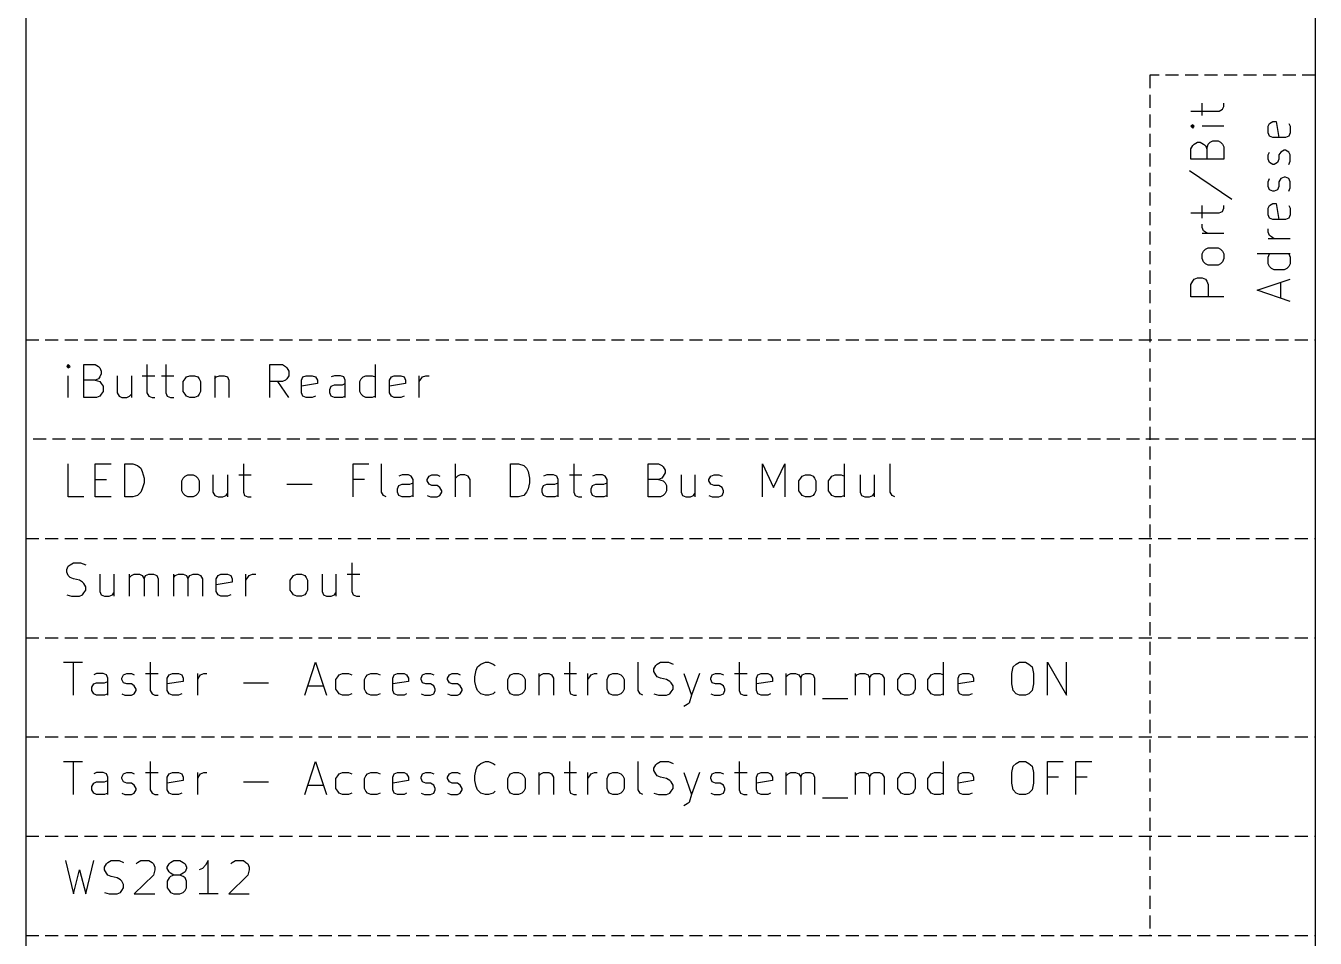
# Model space of a CAD drawing. Extents: x 10 to 287, y -200 to -10.
# Drawn here: x 127 to 176.53, y -129.65 to -94.62 of the extents above; entities that cross this region are included whole.
import ezdxf

# ---------------------------------------------------------------- set-up
doc = ezdxf.new("R2010")
doc.units = 0
doc.header["$MEASUREMENT"] = 0
doc.linetypes.add('DASHED', pattern=[0.75, 0.5, -0.25])
doc.layers.add('BLUE3', color=171, linetype='CONTINUOUS')

msp = doc.modelspace()

# ---------------------------------------------------------------- linework, layer by layer
at = {"layer": 'BLUE3', "linetype": 'CONTINUOUS'}
for p, q in [((127, -80.01), (127, -147.32)), ((176.53, -80.01), (176.53, -147.32)), ((171.755, -97.8916), (172.847, -97.8916)), ((172.187, -98.0694), (172.187, -97.5868)), ((172.847, -97.8916), (172.974, -97.8154)), ((172.974, -97.8154), (173.025, -97.7138)), ((173.025, -97.7138), (173.025, -97.5868)), ((171.831, -98.425), (171.755, -98.4758)), ((171.755, -98.4758), (171.831, -98.552)), ((171.755, -98.4758), (171.882, -98.4758)), ((171.882, -98.4758), (171.831, -98.425)), ((171.831, -98.552), (171.882, -98.4758)), ((173.025, -98.4758), (172.187, -98.4758)), ((174.727, -98.4758), (174.777, -98.3742)), ((174.727, -98.7298), (174.727, -98.4758)), ((174.777, -98.3742), (174.904, -98.298)), ((174.904, -98.298), (175.031, -98.298)), ((175.031, -98.298), (175.133, -98.9076)), ((175.514, -98.3742), (175.565, -98.4758)), ((175.565, -98.4758), (175.565, -98.7298)), ((172.491, -99.0854), (172.593, -99.0346)), ((172.593, -99.0346), (172.796, -99.0346)), ((172.796, -99.0346), (172.898, -99.0854)), ((174.777, -98.8568), (174.727, -98.7298)), ((174.904, -98.9076), (174.777, -98.8568)), ((175.387, -98.9076), (174.904, -98.9076)), ((175.514, -98.8568), (175.387, -98.9076)), ((175.565, -98.7298), (175.514, -98.8568)), ((171.755, -99.3394), (171.831, -99.2124)), ((171.755, -99.7458), (171.755, -99.3394)), ((171.831, -99.2124), (171.882, -99.1616)), ((171.882, -99.1616), (172.009, -99.0854)), ((172.009, -99.0854), (172.11, -99.0854)), ((172.11, -99.0854), (172.237, -99.1616)), ((172.237, -99.1616), (172.314, -99.2124)), ((172.314, -99.2124), (172.364, -99.3394)), ((172.364, -99.3394), (172.415, -99.1616)), ((172.364, -99.3394), (172.364, -99.7458)), ((172.415, -99.1616), (172.491, -99.0854)), ((172.898, -99.0854), (172.974, -99.1616)), ((172.974, -99.1616), (173.025, -99.2632)), ((173.025, -99.2632), (173.025, -99.7458)), ((174.727, -99.568), (174.777, -99.4664)), ((175.209, -99.4664), (175.133, -99.568)), ((175.336, -99.3902), (175.209, -99.4664)), ((175.387, -99.3902), (175.336, -99.3902)), ((175.514, -99.4664), (175.387, -99.3902)), ((175.565, -99.568), (175.514, -99.4664)), ((173.025, -99.7458), (171.755, -99.7458)), ((174.727, -99.7458), (174.727, -99.568)), ((174.777, -99.8728), (174.727, -99.7458)), ((174.904, -99.949), (174.777, -99.8728)), ((174.955, -99.949), (174.904, -99.949)), ((175.082, -99.8728), (174.955, -99.949)), ((175.133, -99.7458), (175.082, -99.8728)), ((175.133, -99.568), (175.133, -99.7458)), ((175.514, -99.949), (175.565, -99.822)), ((175.565, -99.822), (175.565, -99.568)), ((171.704, -100.178), (173.33, -101.27)), ((174.727, -100.609), (174.777, -100.482)), ((175.209, -100.482), (175.133, -100.609)), ((175.336, -100.432), (175.209, -100.482)), ((175.387, -100.432), (175.336, -100.432)), ((175.514, -100.482), (175.387, -100.432)), ((175.565, -100.609), (175.514, -100.482)), ((174.727, -100.787), (174.727, -100.609)), ((174.777, -100.914), (174.727, -100.787)), ((174.904, -100.965), (174.777, -100.914)), ((174.955, -100.965), (174.904, -100.965)), ((175.082, -100.914), (174.955, -100.965)), ((175.133, -100.787), (175.082, -100.914)), ((175.133, -100.609), (175.133, -100.787)), ((175.514, -100.965), (175.565, -100.838)), ((175.565, -100.838), (175.565, -100.609)), ((172.187, -102.006), (172.187, -101.524)), ((173.025, -101.625), (173.025, -101.524)), ((174.727, -101.625), (174.777, -101.524)), ((174.777, -101.524), (174.904, -101.448)), ((174.904, -101.448), (175.031, -101.448)), ((175.031, -101.448), (175.133, -102.057)), ((175.514, -101.524), (175.565, -101.625)), ((171.755, -101.803), (172.847, -101.803)), ((172.847, -101.803), (172.974, -101.752)), ((172.974, -101.752), (173.025, -101.625)), ((174.727, -101.879), (174.727, -101.625)), ((174.777, -102.006), (174.727, -101.879)), ((174.904, -102.057), (174.777, -102.006)), ((175.514, -102.006), (175.387, -102.057)), ((175.565, -101.879), (175.514, -102.006)), ((175.565, -101.625), (175.565, -101.879)), ((172.187, -102.362), (172.187, -102.235)), ((172.237, -102.489), (172.187, -102.362)), ((172.314, -102.54), (172.237, -102.489)), ((174.727, -102.54), (174.727, -102.413)), ((175.387, -102.057), (174.904, -102.057)), ((173.025, -102.591), (172.187, -102.591)), ((172.415, -102.591), (172.314, -102.54)), ((174.777, -102.667), (174.727, -102.54)), ((175.565, -102.794), (174.727, -102.794)), ((174.854, -102.718), (174.777, -102.667)), ((174.955, -102.794), (174.854, -102.718)), ((172.187, -103.378), (172.237, -103.276)), ((172.187, -103.556), (172.187, -103.378)), ((172.237, -103.276), (172.314, -103.2)), ((172.314, -103.2), (172.415, -103.149)), ((172.415, -103.149), (172.796, -103.149)), ((172.796, -103.149), (172.898, -103.2)), ((172.898, -103.2), (172.974, -103.276)), ((172.974, -103.276), (173.025, -103.378)), ((173.025, -103.378), (173.025, -103.556)), ((175.565, -103.378), (174.295, -103.378)), ((174.727, -103.505), (174.777, -103.378)), ((174.727, -103.759), (174.727, -103.505)), ((175.514, -103.378), (175.565, -103.505)), ((175.565, -103.505), (175.565, -103.759)), ((172.237, -103.683), (172.187, -103.556)), ((172.314, -103.759), (172.237, -103.683)), ((172.415, -103.81), (172.314, -103.759)), ((172.796, -103.81), (172.415, -103.81)), ((172.898, -103.759), (172.796, -103.81)), ((172.974, -103.683), (172.898, -103.759)), ((173.025, -103.556), (172.974, -103.683)), ((174.777, -103.861), (174.727, -103.759)), ((174.854, -103.937), (174.777, -103.861)), ((174.955, -103.988), (174.854, -103.937)), ((175.336, -103.988), (174.955, -103.988)), ((175.438, -103.937), (175.336, -103.988)), ((175.514, -103.861), (175.438, -103.937)), ((175.565, -103.759), (175.514, -103.861)), ((171.755, -104.546), (171.831, -104.419)), ((171.831, -104.419), (171.882, -104.343)), ((171.882, -104.343), (172.009, -104.292)), ((172.009, -104.292), (172.187, -104.292)), ((172.187, -104.292), (172.314, -104.343)), ((172.314, -104.343), (172.364, -104.419)), ((172.364, -104.419), (172.415, -104.546)), ((174.295, -104.775), (175.565, -104.343)), ((175.209, -105.08), (175.209, -104.47)), ((171.755, -105.029), (171.755, -104.546)), ((172.415, -104.546), (172.415, -105.029)), ((175.565, -105.207), (174.295, -104.775)), ((173.025, -105.029), (171.755, -105.029)), ((128.626, -107.62), (128.575, -107.696)), ((128.575, -107.696), (128.626, -107.747)), ((128.702, -107.696), (128.626, -107.62)), ((128.626, -107.62), (128.626, -107.747)), ((128.626, -107.747), (128.702, -107.696)), ((129.235, -108.89), (129.235, -107.62)), ((129.235, -107.62), (129.667, -107.62)), ((129.667, -107.62), (129.794, -107.696)), ((129.794, -107.696), (129.845, -107.747)), ((129.845, -107.747), (129.896, -107.874)), ((129.896, -107.975), (129.845, -108.102)), ((129.896, -107.874), (129.896, -107.975)), ((131.648, -107.62), (131.648, -108.712)), ((132.385, -107.62), (132.385, -108.712)), ((136.373, -108.89), (136.373, -107.62)), ((136.373, -107.62), (136.855, -107.62)), ((136.855, -107.62), (136.982, -107.696)), ((136.982, -107.696), (137.033, -107.747)), ((137.033, -107.747), (137.109, -107.874)), ((137.109, -107.874), (137.109, -108.052)), ((140.437, -108.89), (140.437, -107.62)), ((128.626, -108.89), (128.626, -108.052)), ((129.667, -108.229), (129.235, -108.229)), ((129.794, -108.179), (129.667, -108.229)), ((129.667, -108.229), (129.845, -108.28)), ((129.845, -108.102), (129.794, -108.179)), ((129.845, -108.28), (129.896, -108.356)), ((129.896, -108.356), (129.972, -108.458)), ((129.972, -108.458), (129.972, -108.661)), ((130.505, -108.052), (130.505, -108.712)), ((131.064, -108.052), (131.064, -108.89)), ((131.47, -108.052), (131.953, -108.052)), ((132.207, -108.052), (132.69, -108.052)), ((133.045, -108.28), (133.121, -108.179)), ((133.045, -108.661), (133.045, -108.28)), ((133.121, -108.179), (133.172, -108.102)), ((133.172, -108.102), (133.299, -108.052)), ((133.299, -108.052), (133.477, -108.052)), ((133.477, -108.052), (133.604, -108.102)), ((133.604, -108.102), (133.655, -108.179)), ((133.655, -108.179), (133.706, -108.28)), ((133.706, -108.28), (133.706, -108.661)), ((134.264, -108.052), (134.264, -108.89)), ((134.264, -108.179), (134.315, -108.102)), ((134.315, -108.102), (134.442, -108.052)), ((134.442, -108.052), (134.62, -108.052)), ((134.62, -108.052), (134.747, -108.102)), ((134.747, -108.102), (134.798, -108.229)), ((134.798, -108.229), (134.798, -108.89)), ((136.855, -108.28), (136.373, -108.28)), ((137.109, -108.89), (136.677, -108.28)), ((136.982, -108.229), (136.855, -108.28)), ((137.033, -108.179), (136.982, -108.229)), ((137.109, -108.052), (137.033, -108.179)), ((137.592, -108.229), (137.643, -108.102)), ((137.592, -108.712), (137.592, -108.229)), ((138.201, -108.356), (137.592, -108.458)), ((137.643, -108.102), (137.77, -108.052)), ((137.77, -108.052), (137.998, -108.052)), ((137.998, -108.052), (138.125, -108.102)), ((138.125, -108.102), (138.201, -108.229)), ((138.201, -108.229), (138.201, -108.356)), ((138.684, -108.585), (138.735, -108.458)), ((138.862, -108.052), (138.735, -108.102)), ((138.735, -108.458), (138.862, -108.407)), ((139.09, -108.052), (138.862, -108.052)), ((138.862, -108.407), (139.167, -108.407)), ((139.217, -108.102), (139.09, -108.052)), ((139.167, -108.407), (139.268, -108.356)), ((139.268, -108.229), (139.217, -108.102)), ((139.268, -108.89), (139.268, -108.229)), ((139.827, -108.28), (139.878, -108.179)), ((139.827, -108.661), (139.827, -108.28)), ((139.878, -108.179), (139.954, -108.102)), ((139.954, -108.102), (140.056, -108.052)), ((140.056, -108.052), (140.31, -108.052)), ((140.31, -108.052), (140.437, -108.102)), ((140.97, -108.229), (141.046, -108.102)), ((140.97, -108.712), (140.97, -108.229)), ((141.58, -108.356), (140.97, -108.458)), ((141.046, -108.102), (141.148, -108.052)), ((141.148, -108.052), (141.402, -108.052)), ((141.402, -108.052), (141.529, -108.102)), ((141.529, -108.102), (141.58, -108.229)), ((141.58, -108.229), (141.58, -108.356)), ((142.113, -108.89), (142.113, -108.052)), ((142.113, -108.28), (142.189, -108.179)), ((142.189, -108.179), (142.24, -108.102)), ((142.24, -108.102), (142.367, -108.052)), ((142.367, -108.052), (142.494, -108.052)), ((129.718, -108.89), (129.235, -108.89)), ((129.845, -108.839), (129.718, -108.89)), ((129.896, -108.763), (129.845, -108.839)), ((129.972, -108.661), (129.896, -108.763)), ((130.505, -108.712), (130.581, -108.839)), ((130.581, -108.839), (130.683, -108.89)), ((130.683, -108.89), (130.886, -108.89)), ((130.886, -108.89), (130.988, -108.839)), ((130.988, -108.839), (131.064, -108.763)), ((131.648, -108.712), (131.724, -108.839)), ((131.724, -108.839), (131.851, -108.89)), ((131.851, -108.89), (131.953, -108.89)), ((132.385, -108.712), (132.436, -108.839)), ((132.436, -108.839), (132.563, -108.89)), ((132.563, -108.89), (132.69, -108.89)), ((133.121, -108.763), (133.045, -108.661)), ((133.172, -108.839), (133.121, -108.763)), ((133.299, -108.89), (133.172, -108.839)), ((133.477, -108.89), (133.299, -108.89)), ((133.604, -108.839), (133.477, -108.89)), ((133.655, -108.763), (133.604, -108.839)), ((133.706, -108.661), (133.655, -108.763)), ((137.643, -108.839), (137.592, -108.712)), ((137.77, -108.89), (137.643, -108.839)), ((137.998, -108.89), (137.77, -108.89)), ((138.125, -108.839), (137.998, -108.89)), ((138.684, -108.712), (138.684, -108.585)), ((138.735, -108.839), (138.684, -108.712)), ((138.862, -108.89), (138.735, -108.839)), ((139.167, -108.89), (138.862, -108.89)), ((139.268, -108.839), (139.167, -108.89)), ((139.878, -108.763), (139.827, -108.661)), ((139.954, -108.839), (139.878, -108.763)), ((140.056, -108.89), (139.954, -108.839)), ((140.31, -108.89), (140.056, -108.89)), ((140.437, -108.839), (140.31, -108.89)), ((141.046, -108.839), (140.97, -108.712)), ((141.148, -108.89), (141.046, -108.839)), ((141.402, -108.89), (141.148, -108.89)), ((141.529, -108.839), (141.402, -108.89)), ((128.626, -112.7), (128.626, -111.43)), ((129.667, -112.7), (129.667, -111.43)), ((129.667, -111.43), (130.277, -111.43)), ((130.81, -112.7), (130.81, -111.43)), ((130.81, -111.43), (131.115, -111.43)), ((131.115, -111.43), (131.293, -111.506)), ((135.357, -111.43), (135.357, -112.522)), ((139.573, -112.7), (139.573, -111.43)), ((139.573, -111.43), (140.183, -111.43)), ((140.665, -112.522), (140.665, -111.43)), ((143.51, -112.7), (143.51, -111.43)), ((145.618, -112.7), (145.618, -111.43)), ((145.618, -111.43), (145.923, -111.43)), ((145.923, -111.43), (146.126, -111.506)), ((148.057, -111.43), (148.057, -112.522)), ((150.901, -112.7), (150.901, -111.43)), ((150.901, -111.43), (151.308, -111.43)), ((151.308, -111.43), (151.435, -111.506)), ((155.296, -112.7), (155.296, -111.43)), ((155.296, -111.43), (155.727, -112.344)), ((155.727, -112.344), (156.159, -111.43)), ((156.159, -111.43), (156.159, -112.7)), ((158.445, -112.7), (158.445, -111.43)), ((160.198, -112.522), (160.198, -111.43)), ((131.293, -111.506), (131.42, -111.608)), ((131.42, -111.608), (131.47, -111.735)), ((131.47, -111.735), (131.547, -111.989)), ((133.045, -111.989), (133.121, -111.912)), ((133.121, -111.912), (133.223, -111.862)), ((133.223, -111.862), (133.426, -111.862)), ((133.426, -111.862), (133.528, -111.912)), ((133.528, -111.912), (133.604, -111.989)), ((134.188, -111.862), (134.188, -112.522)), ((134.747, -111.862), (134.747, -112.7)), ((135.179, -111.862), (135.661, -111.862)), ((141.453, -111.862), (141.326, -111.912)), ((141.707, -111.862), (141.453, -111.862)), ((141.808, -111.912), (141.707, -111.862)), ((141.884, -112.039), (141.808, -111.912)), ((142.418, -112.039), (142.494, -111.912)), ((142.494, -111.912), (142.596, -111.862)), ((142.596, -111.862), (142.799, -111.862)), ((142.799, -111.862), (142.9, -111.912)), ((143.586, -111.912), (143.51, -111.989)), ((143.688, -111.862), (143.586, -111.912)), ((143.866, -111.862), (143.688, -111.862)), ((143.993, -111.912), (143.866, -111.862)), ((144.069, -112.039), (143.993, -111.912)), ((146.126, -111.506), (146.228, -111.608)), ((146.228, -111.608), (146.304, -111.735)), ((146.304, -111.735), (146.355, -111.989)), ((147.015, -111.862), (146.888, -111.912)), ((147.269, -111.862), (147.015, -111.862)), ((147.396, -111.912), (147.269, -111.862)), ((147.447, -112.039), (147.396, -111.912)), ((147.879, -111.862), (148.361, -111.862)), ((148.895, -111.862), (148.768, -111.912)), ((149.149, -111.862), (148.895, -111.862)), ((149.25, -111.912), (149.149, -111.862)), ((149.327, -112.039), (149.25, -111.912)), ((151.435, -111.506), (151.486, -111.557)), ((151.486, -111.912), (151.435, -111.989)), ((151.486, -111.557), (151.562, -111.684)), ((151.562, -111.785), (151.486, -111.912)), ((151.562, -111.684), (151.562, -111.785)), ((152.171, -111.862), (152.171, -112.522)), ((152.705, -111.862), (152.705, -112.7)), ((153.238, -112.039), (153.314, -111.912)), ((153.314, -111.912), (153.441, -111.862)), ((153.441, -111.862), (153.619, -111.862)), ((153.619, -111.862), (153.746, -111.912)), ((156.769, -111.989), (156.82, -111.912)), ((156.82, -111.912), (156.947, -111.862)), ((156.947, -111.862), (157.124, -111.862)), ((157.124, -111.862), (157.251, -111.912)), ((157.251, -111.912), (157.302, -111.989)), ((157.912, -111.989), (157.963, -111.912)), ((157.963, -111.912), (158.09, -111.862)), ((158.09, -111.862), (158.318, -111.862)), ((158.318, -111.862), (158.445, -111.912)), ((159.055, -111.862), (159.055, -112.522)), ((159.588, -111.862), (159.588, -112.7)), ((129.667, -112.039), (130.099, -112.039)), ((131.47, -112.395), (131.42, -112.522)), ((131.547, -112.166), (131.47, -112.395)), ((131.547, -111.989), (131.547, -112.166)), ((132.994, -112.09), (133.045, -111.989)), ((132.994, -112.471), (132.994, -112.09)), ((133.604, -111.989), (133.655, -112.09)), ((133.655, -112.09), (133.655, -112.471)), ((137.033, -112.217), (137.998, -112.217)), ((140.005, -112.039), (139.573, -112.039)), ((141.275, -112.395), (141.326, -112.268)), ((141.275, -112.522), (141.275, -112.395)), ((141.326, -112.268), (141.453, -112.217)), ((141.453, -112.217), (141.757, -112.217)), ((141.757, -112.217), (141.884, -112.166)), ((141.884, -112.7), (141.884, -112.039)), ((142.418, -112.09), (142.418, -112.039)), ((142.494, -112.217), (142.418, -112.09)), ((142.596, -112.268), (142.494, -112.217)), ((142.799, -112.268), (142.596, -112.268)), ((142.9, -112.344), (142.799, -112.268)), ((142.977, -112.471), (142.9, -112.344)), ((144.069, -112.7), (144.069, -112.039)), ((146.304, -112.395), (146.228, -112.522)), ((146.355, -112.166), (146.304, -112.395)), ((146.355, -111.989), (146.355, -112.166)), ((146.837, -112.395), (146.888, -112.268)), ((146.837, -112.522), (146.837, -112.395)), ((146.888, -112.268), (147.015, -112.217)), ((147.015, -112.217), (147.32, -112.217)), ((147.32, -112.217), (147.447, -112.166)), ((147.447, -112.7), (147.447, -112.039)), ((148.717, -112.395), (148.768, -112.268)), ((148.717, -112.522), (148.717, -112.395)), ((148.768, -112.268), (148.895, -112.217)), ((148.895, -112.217), (149.2, -112.217)), ((149.2, -112.217), (149.327, -112.166)), ((149.327, -112.7), (149.327, -112.039)), ((151.308, -112.039), (150.901, -112.039)), ((151.435, -111.989), (151.308, -112.039)), ((151.308, -112.039), (151.486, -112.09)), ((151.486, -112.09), (151.562, -112.166)), ((151.562, -112.166), (151.613, -112.268)), ((151.613, -112.268), (151.613, -112.471)), ((153.238, -112.09), (153.238, -112.039)), ((153.314, -112.217), (153.238, -112.09)), ((153.441, -112.268), (153.314, -112.217)), ((153.619, -112.268), (153.441, -112.268)), ((153.746, -112.344), (153.619, -112.268)), ((153.797, -112.471), (153.746, -112.344)), ((156.693, -112.09), (156.769, -111.989)), ((156.693, -112.471), (156.693, -112.09)), ((157.302, -111.989), (157.353, -112.09)), ((157.353, -112.09), (157.353, -112.471)), ((157.836, -112.09), (157.912, -111.989)), ((157.836, -112.471), (157.836, -112.09)), ((129.235, -112.7), (128.626, -112.7)), ((130.277, -112.7), (129.667, -112.7)), ((131.115, -112.7), (130.81, -112.7)), ((131.293, -112.649), (131.115, -112.7)), ((131.42, -112.522), (131.293, -112.649)), ((133.045, -112.573), (132.994, -112.471)), ((133.121, -112.649), (133.045, -112.573)), ((133.223, -112.7), (133.121, -112.649)), ((133.426, -112.7), (133.223, -112.7)), ((133.528, -112.649), (133.426, -112.7)), ((133.604, -112.573), (133.528, -112.649)), ((133.655, -112.471), (133.604, -112.573)), ((134.188, -112.522), (134.264, -112.649)), ((134.264, -112.649), (134.391, -112.7)), ((134.391, -112.7), (134.569, -112.7)), ((134.569, -112.7), (134.696, -112.649)), ((134.696, -112.649), (134.747, -112.573)), ((135.357, -112.522), (135.407, -112.649)), ((135.407, -112.649), (135.534, -112.7)), ((135.534, -112.7), (135.661, -112.7)), ((140.741, -112.649), (140.665, -112.522)), ((140.843, -112.7), (140.741, -112.649)), ((141.326, -112.649), (141.275, -112.522)), ((141.453, -112.7), (141.326, -112.649)), ((141.757, -112.7), (141.453, -112.7)), ((141.884, -112.649), (141.757, -112.7)), ((142.418, -112.649), (142.545, -112.7)), ((142.545, -112.7), (142.799, -112.7)), ((142.799, -112.7), (142.9, -112.649)), ((142.9, -112.649), (142.977, -112.522)), ((142.977, -112.522), (142.977, -112.471)), ((145.923, -112.7), (145.618, -112.7)), ((146.126, -112.649), (145.923, -112.7)), ((146.228, -112.522), (146.126, -112.649)), ((146.888, -112.649), (146.837, -112.522)), ((147.015, -112.7), (146.888, -112.649)), ((147.32, -112.7), (147.015, -112.7)), ((147.447, -112.649), (147.32, -112.7)), ((148.057, -112.522), (148.107, -112.649)), ((148.107, -112.649), (148.234, -112.7)), ((148.234, -112.7), (148.361, -112.7)), ((148.768, -112.649), (148.717, -112.522)), ((148.895, -112.7), (148.768, -112.649)), ((149.2, -112.7), (148.895, -112.7)), ((149.327, -112.649), (149.2, -112.7)), ((151.384, -112.7), (150.901, -112.7)), ((151.486, -112.649), (151.384, -112.7)), ((151.562, -112.573), (151.486, -112.649)), ((151.613, -112.471), (151.562, -112.573)), ((152.171, -112.522), (152.222, -112.649)), ((152.222, -112.649), (152.349, -112.7)), ((152.349, -112.7), (152.527, -112.7)), ((152.527, -112.7), (152.654, -112.649)), ((152.654, -112.649), (152.705, -112.573)), ((153.238, -112.649), (153.365, -112.7)), ((153.365, -112.7), (153.619, -112.7)), ((153.619, -112.7), (153.746, -112.649)), ((153.746, -112.649), (153.797, -112.522)), ((153.797, -112.522), (153.797, -112.471)), ((156.769, -112.573), (156.693, -112.471)), ((156.82, -112.649), (156.769, -112.573)), ((156.947, -112.7), (156.82, -112.649)), ((157.124, -112.7), (156.947, -112.7)), ((157.251, -112.649), (157.124, -112.7)), ((157.302, -112.573), (157.251, -112.649)), ((157.353, -112.471), (157.302, -112.573)), ((157.912, -112.573), (157.836, -112.471)), ((157.963, -112.649), (157.912, -112.573)), ((158.09, -112.7), (157.963, -112.649)), ((158.318, -112.7), (158.09, -112.7)), ((158.445, -112.649), (158.318, -112.7)), ((159.055, -112.522), (159.106, -112.649)), ((159.106, -112.649), (159.233, -112.7)), ((159.233, -112.7), (159.41, -112.7)), ((159.41, -112.7), (159.537, -112.649)), ((159.537, -112.649), (159.588, -112.573)), ((160.274, -112.649), (160.198, -112.522)), ((160.376, -112.7), (160.274, -112.649)), ((128.575, -115.494), (128.626, -115.367)), ((128.626, -115.367), (128.702, -115.316)), ((128.702, -115.316), (128.829, -115.24)), ((128.829, -115.24), (129.108, -115.24)), ((129.108, -115.24), (129.311, -115.316)), ((139.522, -115.24), (139.522, -116.332)), ((128.575, -115.595), (128.575, -115.494)), ((128.626, -115.722), (128.575, -115.595)), ((128.702, -115.799), (128.626, -115.722)), ((128.829, -115.849), (128.702, -115.799)), ((129.057, -115.9), (128.829, -115.849)), ((129.184, -115.976), (129.057, -115.9)), ((129.845, -115.672), (129.845, -116.332)), ((130.378, -115.672), (130.378, -116.51)), ((130.988, -116.51), (130.988, -115.672)), ((130.988, -115.799), (131.064, -115.722)), ((131.064, -115.722), (131.166, -115.672)), ((131.166, -115.672), (131.369, -115.672)), ((131.369, -115.672), (131.47, -115.722)), ((131.47, -115.722), (131.547, -115.849)), ((131.547, -115.849), (131.597, -115.722)), ((131.547, -115.849), (131.547, -116.51)), ((131.597, -115.722), (131.724, -115.672)), ((131.724, -115.672), (131.902, -115.672)), ((131.902, -115.672), (132.029, -115.722)), ((132.029, -115.722), (132.08, -115.849)), ((132.08, -115.849), (132.08, -116.51)), ((132.69, -116.51), (132.69, -115.672)), ((132.69, -115.799), (132.74, -115.722)), ((132.74, -115.722), (132.867, -115.672)), ((132.867, -115.672), (133.045, -115.672)), ((133.045, -115.672), (133.172, -115.722)), ((133.172, -115.722), (133.223, -115.849)), ((133.223, -115.849), (133.299, -115.722)), ((133.223, -115.849), (133.223, -116.51)), ((133.299, -115.722), (133.426, -115.672)), ((133.426, -115.672), (133.604, -115.672)), ((133.604, -115.672), (133.706, -115.722)), ((133.706, -115.722), (133.782, -115.849)), ((133.782, -115.849), (133.782, -116.51)), ((134.315, -115.849), (134.391, -115.722)), ((134.315, -116.332), (134.315, -115.849)), ((134.391, -115.722), (134.493, -115.672)), ((134.493, -115.672), (134.747, -115.672)), ((134.747, -115.672), (134.874, -115.722)), ((134.874, -115.722), (134.925, -115.849)), ((134.925, -115.849), (134.925, -115.976)), ((135.458, -116.51), (135.458, -115.672)), ((135.458, -115.9), (135.534, -115.799)), ((135.534, -115.799), (135.585, -115.722)), ((135.585, -115.722), (135.712, -115.672)), ((135.712, -115.672), (135.839, -115.672)), ((137.16, -115.9), (137.236, -115.799)), ((137.16, -116.281), (137.16, -115.9)), ((137.236, -115.799), (137.287, -115.722)), ((137.287, -115.722), (137.414, -115.672)), ((137.414, -115.672), (137.592, -115.672)), ((137.592, -115.672), (137.719, -115.722)), ((137.719, -115.722), (137.77, -115.799)), ((137.77, -115.799), (137.82, -115.9)), ((137.82, -115.9), (137.82, -116.281)), ((138.379, -115.672), (138.379, -116.332)), ((138.913, -115.672), (138.913, -116.51)), ((139.344, -115.672), (139.827, -115.672)), ((129.235, -116.027), (129.184, -115.976)), ((129.184, -116.459), (129.235, -116.383)), ((129.311, -116.154), (129.235, -116.027)), ((129.235, -116.383), (129.311, -116.281)), ((129.311, -116.281), (129.311, -116.154)), ((129.845, -116.332), (129.896, -116.459)), ((130.327, -116.459), (130.378, -116.383)), ((134.925, -115.976), (134.315, -116.078)), ((134.391, -116.459), (134.315, -116.332)), ((137.236, -116.383), (137.16, -116.281)), ((137.287, -116.459), (137.236, -116.383)), ((137.77, -116.383), (137.719, -116.459)), ((137.82, -116.281), (137.77, -116.383)), ((138.379, -116.332), (138.43, -116.459)), ((138.862, -116.459), (138.913, -116.383)), ((139.522, -116.332), (139.573, -116.459)), ((128.575, -116.459), (128.753, -116.51)), ((128.753, -116.51), (129.057, -116.51)), ((129.057, -116.51), (129.184, -116.459)), ((129.896, -116.459), (130.023, -116.51)), ((130.023, -116.51), (130.2, -116.51)), ((130.2, -116.51), (130.327, -116.459)), ((134.493, -116.51), (134.391, -116.459)), ((134.747, -116.51), (134.493, -116.51)), ((134.874, -116.459), (134.747, -116.51)), ((137.414, -116.51), (137.287, -116.459)), ((137.592, -116.51), (137.414, -116.51)), ((137.719, -116.459), (137.592, -116.51)), ((138.43, -116.459), (138.557, -116.51)), ((138.557, -116.51), (138.735, -116.51)), ((138.735, -116.51), (138.862, -116.459)), ((139.573, -116.459), (139.7, -116.51)), ((139.7, -116.51), (139.827, -116.51)), ((128.448, -119.05), (129.184, -119.05)), ((128.829, -120.32), (128.829, -119.05)), ((131.775, -119.05), (131.775, -120.142)), ((137.719, -120.32), (138.125, -119.05)), ((138.125, -119.05), (138.557, -120.32)), ((144.247, -119.609), (144.297, -119.355)), ((144.297, -119.355), (144.348, -119.228)), ((144.348, -119.228), (144.475, -119.126)), ((144.475, -119.126), (144.653, -119.05)), ((144.653, -119.05), (144.78, -119.05)), ((144.78, -119.05), (144.958, -119.126)), ((144.958, -119.126), (145.034, -119.177)), ((147.879, -119.05), (147.879, -120.142)), ((150.52, -120.142), (150.52, -119.05)), ((151.13, -119.304), (151.206, -119.177)), ((151.13, -119.405), (151.13, -119.304)), ((151.206, -119.177), (151.257, -119.126)), ((151.257, -119.126), (151.384, -119.05)), ((151.384, -119.05), (151.689, -119.05)), ((151.689, -119.05), (151.867, -119.126)), ((154.407, -119.05), (154.407, -120.142)), ((162.255, -120.32), (162.255, -119.05)), ((164.871, -119.482), (164.922, -119.228)), ((164.922, -119.228), (165.049, -119.126)), ((165.049, -119.126), (165.176, -119.05)), ((165.176, -119.05), (165.405, -119.05)), ((165.405, -119.05), (165.532, -119.126)), ((165.532, -119.126), (165.659, -119.228)), ((165.659, -119.228), (165.71, -119.482)), ((166.243, -120.32), (166.243, -119.05)), ((166.243, -119.05), (166.98, -120.32)), ((166.98, -120.32), (166.98, -119.05)), ((129.718, -119.482), (129.616, -119.532)), ((129.616, -119.888), (129.718, -119.837)), ((129.972, -119.482), (129.718, -119.482)), ((129.718, -119.837), (130.023, -119.837)), ((130.099, -119.532), (129.972, -119.482)), ((130.023, -119.837), (130.15, -119.786)), ((130.15, -119.659), (130.099, -119.532)), ((130.15, -120.32), (130.15, -119.659)), ((130.683, -119.659), (130.759, -119.532)), ((130.683, -119.71), (130.683, -119.659)), ((130.759, -119.837), (130.683, -119.71)), ((130.759, -119.532), (130.886, -119.482)), ((130.886, -119.888), (130.759, -119.837)), ((130.886, -119.482), (131.064, -119.482)), ((131.064, -119.482), (131.166, -119.532)), ((131.597, -119.482), (132.08, -119.482)), ((132.436, -119.659), (132.512, -119.532)), ((132.436, -120.142), (132.436, -119.659)), ((133.045, -119.786), (132.436, -119.888)), ((132.512, -119.532), (132.639, -119.482)), ((132.639, -119.482), (132.867, -119.482)), ((132.867, -119.482), (132.994, -119.532)), ((132.994, -119.532), (133.045, -119.659)), ((133.045, -119.659), (133.045, -119.786)), ((133.604, -120.32), (133.604, -119.482)), ((133.604, -119.71), (133.655, -119.609)), ((133.655, -119.609), (133.706, -119.532)), ((133.706, -119.532), (133.833, -119.482)), ((133.833, -119.482), (133.96, -119.482)), ((135.357, -119.837), (136.322, -119.837)), ((138.913, -119.71), (138.989, -119.609)), ((138.913, -120.091), (138.913, -119.71)), ((138.989, -119.609), (139.04, -119.532)), ((139.04, -119.532), (139.167, -119.482)), ((139.167, -119.482), (139.395, -119.482)), ((139.395, -119.482), (139.522, -119.532)), ((140.005, -119.71), (140.056, -119.609)), ((140.005, -120.091), (140.005, -119.71)), ((140.056, -119.609), (140.132, -119.532)), ((140.132, -119.532), (140.259, -119.482)), ((140.259, -119.482), (140.487, -119.482)), ((140.487, -119.482), (140.614, -119.532)), ((141.097, -119.659), (141.148, -119.532)), ((141.097, -120.142), (141.097, -119.659)), ((141.707, -119.786), (141.097, -119.888)), ((141.148, -119.532), (141.275, -119.482)), ((141.275, -119.482), (141.529, -119.482)), ((141.529, -119.482), (141.63, -119.532)), ((141.63, -119.532), (141.707, -119.659)), ((141.707, -119.659), (141.707, -119.786)), ((142.189, -119.659), (142.24, -119.532)), ((142.189, -119.71), (142.189, -119.659)), ((142.24, -119.837), (142.189, -119.71)), ((142.24, -119.532), (142.367, -119.482)), ((142.367, -119.888), (142.24, -119.837)), ((142.367, -119.482), (142.545, -119.482)), ((142.545, -119.482), (142.672, -119.532)), ((143.205, -119.659), (143.281, -119.532)), ((143.205, -119.71), (143.205, -119.659)), ((143.281, -119.837), (143.205, -119.71)), ((143.281, -119.532), (143.383, -119.482)), ((143.383, -119.888), (143.281, -119.837)), ((143.383, -119.482), (143.586, -119.482)), ((143.586, -119.482), (143.688, -119.532)), ((144.247, -119.786), (144.247, -119.609)), ((144.297, -120.015), (144.247, -119.786)), ((145.517, -119.71), (145.567, -119.609)), ((145.517, -120.091), (145.517, -119.71)), ((145.567, -119.609), (145.618, -119.532)), ((145.618, -119.532), (145.745, -119.482)), ((145.745, -119.482), (145.923, -119.482)), ((145.923, -119.482), (146.05, -119.532)), ((146.05, -119.532), (146.126, -119.609)), ((146.126, -119.609), (146.177, -119.71)), ((146.177, -119.71), (146.177, -120.091)), ((146.71, -119.482), (146.71, -120.32)), ((146.71, -119.609), (146.787, -119.532)), ((146.787, -119.532), (146.888, -119.482)), ((146.888, -119.482), (147.091, -119.482)), ((147.091, -119.482), (147.193, -119.532)), ((147.193, -119.532), (147.269, -119.659)), ((147.269, -119.659), (147.269, -120.32)), ((147.676, -119.482), (148.158, -119.482)), ((148.59, -120.32), (148.59, -119.482)), ((148.59, -119.71), (148.666, -119.609)), ((148.666, -119.609), (148.717, -119.532)), ((148.717, -119.532), (148.844, -119.482)), ((148.844, -119.482), (148.946, -119.482)), ((149.327, -119.71), (149.377, -119.609)), ((149.327, -120.091), (149.327, -119.71)), ((149.377, -119.609), (149.428, -119.532)), ((149.428, -119.532), (149.555, -119.482)), ((149.555, -119.482), (149.733, -119.482)), ((149.733, -119.482), (149.86, -119.532)), ((149.86, -119.532), (149.936, -119.609)), ((149.936, -119.609), (149.987, -119.71)), ((149.987, -119.71), (149.987, -120.091)), ((151.206, -119.532), (151.13, -119.405)), ((151.257, -119.609), (151.206, -119.532)), ((151.384, -119.659), (151.257, -119.609)), ((151.613, -119.71), (151.384, -119.659)), ((151.74, -119.786), (151.613, -119.71)), ((151.79, -119.837), (151.74, -119.786)), ((151.867, -119.964), (151.79, -119.837)), ((152.273, -119.482), (152.578, -120.32)), ((152.883, -119.482), (152.578, -120.32)), ((153.314, -119.659), (153.365, -119.532)), ((153.314, -119.71), (153.314, -119.659)), ((153.365, -119.837), (153.314, -119.71)), ((153.365, -119.532), (153.492, -119.482)), ((153.492, -119.888), (153.365, -119.837)), ((153.492, -119.482), (153.67, -119.482)), ((153.67, -119.482), (153.797, -119.532)), ((154.229, -119.482), (154.711, -119.482)), ((155.067, -119.659), (155.118, -119.532)), ((155.067, -120.142), (155.067, -119.659)), ((155.677, -119.786), (155.067, -119.888)), ((155.118, -119.532), (155.245, -119.482)), ((155.245, -119.482), (155.499, -119.482)), ((155.499, -119.482), (155.6, -119.532)), ((155.6, -119.532), (155.677, -119.659)), ((155.677, -119.659), (155.677, -119.786)), ((156.21, -120.32), (156.21, -119.482)), ((156.21, -119.609), (156.286, -119.532)), ((156.286, -119.532), (156.388, -119.482)), ((156.388, -119.482), (156.566, -119.482)), ((156.566, -119.482), (156.693, -119.532)), ((156.693, -119.532), (156.769, -119.659)), ((156.769, -119.659), (156.82, -119.532)), ((156.769, -119.659), (156.769, -120.32)), ((156.82, -119.532), (156.947, -119.482)), ((156.947, -119.482), (157.124, -119.482)), ((157.124, -119.482), (157.251, -119.532)), ((157.251, -119.532), (157.302, -119.659)), ((157.302, -119.659), (157.302, -120.32)), ((158.877, -120.32), (158.877, -119.482)), ((158.877, -119.609), (158.928, -119.532)), ((158.928, -119.532), (159.055, -119.482)), ((159.055, -119.482), (159.233, -119.482)), ((159.233, -119.482), (159.36, -119.532)), ((159.36, -119.532), (159.41, -119.659)), ((159.41, -119.659), (159.487, -119.532)), ((159.41, -119.659), (159.41, -120.32)), ((159.487, -119.532), (159.588, -119.482)), ((159.588, -119.482), (159.791, -119.482)), ((159.791, -119.482), (159.893, -119.532)), ((159.893, -119.532), (159.969, -119.659)), ((159.969, -119.659), (159.969, -120.32)), ((160.503, -119.71), (160.579, -119.609)), ((160.503, -120.091), (160.503, -119.71)), ((160.579, -119.609), (160.63, -119.532)), ((160.63, -119.532), (160.757, -119.482)), ((160.757, -119.482), (160.934, -119.482)), ((160.934, -119.482), (161.061, -119.532)), ((161.061, -119.532), (161.112, -119.609)), ((161.112, -119.609), (161.163, -119.71)), ((161.163, -119.71), (161.163, -120.091)), ((161.646, -119.71), (161.722, -119.609)), ((161.646, -120.091), (161.646, -119.71)), ((161.722, -119.609), (161.773, -119.532)), ((161.773, -119.532), (161.9, -119.482)), ((161.9, -119.482), (162.128, -119.482)), ((162.128, -119.482), (162.255, -119.532)), ((162.814, -119.659), (162.865, -119.532)), ((162.814, -120.142), (162.814, -119.659)), ((163.398, -119.786), (162.814, -119.888)), ((162.865, -119.532), (162.992, -119.482)), ((162.992, -119.482), (163.22, -119.482)), ((163.22, -119.482), (163.347, -119.532)), ((163.347, -119.532), (163.398, -119.659)), ((163.398, -119.659), (163.398, -119.786)), ((164.871, -119.888), (164.871, -119.482)), ((165.71, -119.482), (165.71, -119.888)), ((129.54, -120.015), (129.616, -119.888)), ((129.54, -120.142), (129.54, -120.015)), ((129.616, -120.269), (129.54, -120.142)), ((129.718, -120.32), (129.616, -120.269)), ((130.023, -120.32), (129.718, -120.32)), ((130.15, -120.269), (130.023, -120.32)), ((130.683, -120.269), (130.81, -120.32)), ((130.81, -120.32), (131.064, -120.32)), ((131.064, -119.888), (130.886, -119.888)), ((131.166, -119.964), (131.064, -119.888)), ((131.064, -120.32), (131.166, -120.269)), ((131.242, -120.091), (131.166, -119.964)), ((131.166, -120.269), (131.242, -120.142)), ((131.242, -120.142), (131.242, -120.091)), ((131.775, -120.142), (131.851, -120.269)), ((131.851, -120.269), (131.953, -120.32)), ((131.953, -120.32), (132.08, -120.32)), ((132.512, -120.269), (132.436, -120.142)), ((132.639, -120.32), (132.512, -120.269)), ((132.867, -120.32), (132.639, -120.32)), ((132.994, -120.269), (132.867, -120.32)), ((137.82, -119.964), (138.43, -119.964)), ((138.989, -120.193), (138.913, -120.091)), ((139.04, -120.269), (138.989, -120.193)), ((139.167, -120.32), (139.04, -120.269)), ((139.395, -120.32), (139.167, -120.32)), ((139.522, -120.269), (139.395, -120.32)), ((140.056, -120.193), (140.005, -120.091)), ((140.132, -120.269), (140.056, -120.193)), ((140.259, -120.32), (140.132, -120.269)), ((140.487, -120.32), (140.259, -120.32)), ((140.614, -120.269), (140.487, -120.32)), ((141.148, -120.269), (141.097, -120.142)), ((141.275, -120.32), (141.148, -120.269)), ((141.529, -120.32), (141.275, -120.32)), ((141.63, -120.269), (141.529, -120.32)), ((142.189, -120.269), (142.316, -120.32)), ((142.316, -120.32), (142.545, -120.32)), ((142.545, -119.888), (142.367, -119.888)), ((142.672, -119.964), (142.545, -119.888)), ((142.545, -120.32), (142.672, -120.269)), ((142.723, -120.091), (142.672, -119.964)), ((142.672, -120.269), (142.723, -120.142)), ((142.723, -120.142), (142.723, -120.091)), ((143.205, -120.269), (143.332, -120.32)), ((143.332, -120.32), (143.586, -120.32)), ((143.586, -119.888), (143.383, -119.888)), ((143.688, -119.964), (143.586, -119.888)), ((143.586, -120.32), (143.688, -120.269)), ((143.764, -120.091), (143.688, -119.964)), ((143.688, -120.269), (143.764, -120.142)), ((143.764, -120.142), (143.764, -120.091)), ((144.348, -120.142), (144.297, -120.015)), ((144.475, -120.269), (144.348, -120.142)), ((144.653, -120.32), (144.475, -120.269)), ((144.78, -120.32), (144.653, -120.32)), ((144.958, -120.269), (144.78, -120.32)), ((145.034, -120.193), (144.958, -120.269)), ((145.567, -120.193), (145.517, -120.091)), ((145.618, -120.269), (145.567, -120.193)), ((145.745, -120.32), (145.618, -120.269)), ((145.923, -120.32), (145.745, -120.32)), ((146.05, -120.269), (145.923, -120.32)), ((146.126, -120.193), (146.05, -120.269)), ((146.177, -120.091), (146.126, -120.193)), ((147.879, -120.142), (147.93, -120.269)), ((147.93, -120.269), (148.057, -120.32)), ((148.057, -120.32), (148.158, -120.32)), ((149.377, -120.193), (149.327, -120.091)), ((149.428, -120.269), (149.377, -120.193)), ((149.555, -120.32), (149.428, -120.269)), ((149.733, -120.32), (149.555, -120.32)), ((149.86, -120.269), (149.733, -120.32)), ((149.936, -120.193), (149.86, -120.269)), ((149.987, -120.091), (149.936, -120.193)), ((150.597, -120.269), (150.52, -120.142)), ((150.698, -120.32), (150.597, -120.269)), ((151.13, -120.269), (151.308, -120.32)), ((151.308, -120.32), (151.613, -120.32)), ((151.613, -120.32), (151.74, -120.269)), ((151.74, -120.269), (151.79, -120.193)), ((151.79, -120.193), (151.867, -120.091)), ((151.867, -120.091), (151.867, -119.964)), ((152.578, -120.32), (152.476, -120.625)), ((153.314, -120.269), (153.441, -120.32)), ((153.441, -120.32), (153.67, -120.32)), ((153.67, -119.888), (153.492, -119.888)), ((153.797, -119.964), (153.67, -119.888)), ((153.67, -120.32), (153.797, -120.269)), ((153.848, -120.091), (153.797, -119.964)), ((153.797, -120.269), (153.848, -120.142)), ((153.848, -120.142), (153.848, -120.091)), ((154.407, -120.142), (154.457, -120.269)), ((154.457, -120.269), (154.584, -120.32)), ((154.584, -120.32), (154.711, -120.32)), ((155.118, -120.269), (155.067, -120.142)), ((155.245, -120.32), (155.118, -120.269)), ((155.499, -120.32), (155.245, -120.32)), ((155.6, -120.269), (155.499, -120.32)), ((160.579, -120.193), (160.503, -120.091)), ((160.63, -120.269), (160.579, -120.193)), ((160.757, -120.32), (160.63, -120.269)), ((160.934, -120.32), (160.757, -120.32)), ((161.061, -120.269), (160.934, -120.32)), ((161.112, -120.193), (161.061, -120.269)), ((161.163, -120.091), (161.112, -120.193)), ((161.722, -120.193), (161.646, -120.091)), ((161.773, -120.269), (161.722, -120.193)), ((161.9, -120.32), (161.773, -120.269)), ((162.128, -120.32), (161.9, -120.32)), ((162.255, -120.269), (162.128, -120.32)), ((162.865, -120.269), (162.814, -120.142)), ((162.992, -120.32), (162.865, -120.269)), ((163.22, -120.32), (162.992, -120.32)), ((163.347, -120.269), (163.22, -120.32)), ((164.922, -120.142), (164.871, -119.888)), ((165.049, -120.269), (164.922, -120.142)), ((165.176, -120.32), (165.049, -120.269)), ((165.405, -120.32), (165.176, -120.32)), ((165.532, -120.269), (165.405, -120.32)), ((165.659, -120.142), (165.532, -120.269)), ((165.71, -119.888), (165.659, -120.142)), ((152.4, -120.675), (152.273, -120.752)), ((152.476, -120.625), (152.4, -120.675)), ((157.607, -120.447), (158.572, -120.447)), ((128.448, -122.86), (129.184, -122.86)), ((128.829, -124.13), (128.829, -122.86)), ((129.718, -123.292), (129.616, -123.342)), ((129.972, -123.292), (129.718, -123.292)), ((130.099, -123.342), (129.972, -123.292)), ((130.759, -123.342), (130.886, -123.292)), ((130.886, -123.292), (131.064, -123.292)), ((131.064, -123.292), (131.166, -123.342)), ((131.597, -123.292), (132.08, -123.292)), ((131.775, -122.86), (131.775, -123.952)), ((132.512, -123.342), (132.639, -123.292)), ((132.639, -123.292), (132.867, -123.292)), ((132.867, -123.292), (132.994, -123.342)), ((133.604, -124.13), (133.604, -123.292)), ((133.706, -123.342), (133.833, -123.292)), ((133.833, -123.292), (133.96, -123.292)), ((137.719, -124.13), (138.125, -122.86)), ((138.125, -122.86), (138.557, -124.13)), ((139.04, -123.342), (139.167, -123.292)), ((139.167, -123.292), (139.395, -123.292)), ((139.395, -123.292), (139.522, -123.342)), ((140.132, -123.342), (140.259, -123.292)), ((140.259, -123.292), (140.487, -123.292)), ((140.487, -123.292), (140.614, -123.342)), ((141.148, -123.342), (141.275, -123.292)), ((141.275, -123.292), (141.529, -123.292)), ((141.529, -123.292), (141.63, -123.342)), ((142.24, -123.342), (142.367, -123.292)), ((142.367, -123.292), (142.545, -123.292)), ((142.545, -123.292), (142.672, -123.342)), ((143.281, -123.342), (143.383, -123.292)), ((143.383, -123.292), (143.586, -123.292)), ((143.586, -123.292), (143.688, -123.342)), ((144.247, -123.419), (144.297, -123.165)), ((144.297, -123.165), (144.348, -123.038)), ((144.348, -123.038), (144.475, -122.936)), ((144.475, -122.936), (144.653, -122.86)), ((144.653, -122.86), (144.78, -122.86)), ((144.78, -122.86), (144.958, -122.936)), ((144.958, -122.936), (145.034, -122.987)), ((145.618, -123.342), (145.745, -123.292)), ((145.745, -123.292), (145.923, -123.292)), ((145.923, -123.292), (146.05, -123.342)), ((146.71, -123.292), (146.71, -124.13)), ((146.787, -123.342), (146.888, -123.292)), ((146.888, -123.292), (147.091, -123.292)), ((147.091, -123.292), (147.193, -123.342)), ((147.676, -123.292), (148.158, -123.292)), ((147.879, -122.86), (147.879, -123.952)), ((148.59, -124.13), (148.59, -123.292)), ((148.717, -123.342), (148.844, -123.292)), ((148.844, -123.292), (148.946, -123.292)), ((149.428, -123.342), (149.555, -123.292)), ((149.555, -123.292), (149.733, -123.292)), ((149.733, -123.292), (149.86, -123.342)), ((150.52, -123.952), (150.52, -122.86)), ((151.13, -123.114), (151.206, -122.987)), ((151.13, -123.215), (151.13, -123.114)), ((151.206, -123.342), (151.13, -123.215)), ((151.206, -122.987), (151.257, -122.936)), ((151.257, -122.936), (151.384, -122.86)), ((151.384, -122.86), (151.689, -122.86)), ((151.689, -122.86), (151.867, -122.936)), ((152.273, -123.292), (152.578, -124.13)), ((152.883, -123.292), (152.578, -124.13)), ((153.365, -123.342), (153.492, -123.292)), ((153.492, -123.292), (153.67, -123.292)), ((153.67, -123.292), (153.797, -123.342)), ((154.229, -123.292), (154.711, -123.292)), ((154.407, -122.86), (154.407, -123.952)), ((155.118, -123.342), (155.245, -123.292)), ((155.245, -123.292), (155.499, -123.292)), ((155.499, -123.292), (155.6, -123.342)), ((156.21, -124.13), (156.21, -123.292)), ((156.286, -123.342), (156.388, -123.292)), ((156.388, -123.292), (156.566, -123.292)), ((156.566, -123.292), (156.693, -123.342)), ((156.82, -123.342), (156.947, -123.292)), ((156.947, -123.292), (157.124, -123.292)), ((157.124, -123.292), (157.251, -123.342)), ((158.877, -124.13), (158.877, -123.292)), ((158.928, -123.342), (159.055, -123.292)), ((159.055, -123.292), (159.233, -123.292)), ((159.233, -123.292), (159.36, -123.342)), ((159.487, -123.342), (159.588, -123.292)), ((159.588, -123.292), (159.791, -123.292)), ((159.791, -123.292), (159.893, -123.342)), ((160.63, -123.342), (160.757, -123.292)), ((160.757, -123.292), (160.934, -123.292)), ((160.934, -123.292), (161.061, -123.342)), ((161.773, -123.342), (161.9, -123.292)), ((161.9, -123.292), (162.128, -123.292)), ((162.128, -123.292), (162.255, -123.342)), ((162.255, -124.13), (162.255, -122.86)), ((162.865, -123.342), (162.992, -123.292)), ((162.992, -123.292), (163.22, -123.292)), ((163.22, -123.292), (163.347, -123.342)), ((164.871, -123.292), (164.922, -123.038)), ((164.871, -123.698), (164.871, -123.292)), ((164.922, -123.038), (165.049, -122.936)), ((165.049, -122.936), (165.176, -122.86)), ((165.176, -122.86), (165.405, -122.86)), ((165.405, -122.86), (165.532, -122.936)), ((165.532, -122.936), (165.659, -123.038)), ((165.659, -123.038), (165.71, -123.292)), ((165.71, -123.292), (165.71, -123.698)), ((166.243, -124.13), (166.243, -122.86)), ((166.243, -122.86), (166.853, -122.86)), ((167.335, -124.13), (167.335, -122.86)), ((167.335, -122.86), (167.945, -122.86)), ((129.54, -123.825), (129.616, -123.698)), ((129.54, -123.952), (129.54, -123.825)), ((129.616, -123.698), (129.718, -123.647)), ((129.718, -123.647), (130.023, -123.647)), ((130.023, -123.647), (130.15, -123.596)), ((130.15, -123.469), (130.099, -123.342)), ((130.15, -124.13), (130.15, -123.469)), ((130.683, -123.469), (130.759, -123.342)), ((130.683, -123.52), (130.683, -123.469)), ((130.759, -123.647), (130.683, -123.52)), ((130.886, -123.698), (130.759, -123.647)), ((131.064, -123.698), (130.886, -123.698)), ((131.166, -123.774), (131.064, -123.698)), ((131.242, -123.901), (131.166, -123.774)), ((132.436, -123.469), (132.512, -123.342)), ((132.436, -123.952), (132.436, -123.469)), ((133.045, -123.596), (132.436, -123.698)), ((132.994, -123.342), (133.045, -123.469)), ((133.045, -123.469), (133.045, -123.596)), ((133.604, -123.52), (133.655, -123.419)), ((133.655, -123.419), (133.706, -123.342)), ((135.357, -123.647), (136.322, -123.647)), ((137.82, -123.774), (138.43, -123.774)), ((138.913, -123.52), (138.989, -123.419)), ((138.913, -123.901), (138.913, -123.52)), ((138.989, -123.419), (139.04, -123.342)), ((140.005, -123.52), (140.056, -123.419)), ((140.005, -123.901), (140.005, -123.52)), ((140.056, -123.419), (140.132, -123.342)), ((141.097, -123.469), (141.148, -123.342)), ((141.097, -123.952), (141.097, -123.469)), ((141.707, -123.596), (141.097, -123.698)), ((141.63, -123.342), (141.707, -123.469)), ((141.707, -123.469), (141.707, -123.596)), ((142.189, -123.469), (142.24, -123.342)), ((142.189, -123.52), (142.189, -123.469)), ((142.24, -123.647), (142.189, -123.52)), ((142.367, -123.698), (142.24, -123.647)), ((142.545, -123.698), (142.367, -123.698)), ((142.672, -123.774), (142.545, -123.698)), ((142.723, -123.901), (142.672, -123.774)), ((143.205, -123.469), (143.281, -123.342)), ((143.205, -123.52), (143.205, -123.469)), ((143.281, -123.647), (143.205, -123.52)), ((143.383, -123.698), (143.281, -123.647)), ((143.586, -123.698), (143.383, -123.698)), ((143.688, -123.774), (143.586, -123.698)), ((143.764, -123.901), (143.688, -123.774)), ((144.247, -123.596), (144.247, -123.419)), ((144.297, -123.825), (144.247, -123.596)), ((144.348, -123.952), (144.297, -123.825)), ((145.517, -123.52), (145.567, -123.419)), ((145.517, -123.901), (145.517, -123.52)), ((145.567, -123.419), (145.618, -123.342)), ((146.05, -123.342), (146.126, -123.419)), ((146.126, -123.419), (146.177, -123.52)), ((146.177, -123.52), (146.177, -123.901)), ((146.71, -123.419), (146.787, -123.342)), ((147.193, -123.342), (147.269, -123.469)), ((147.269, -123.469), (147.269, -124.13)), ((148.59, -123.52), (148.666, -123.419)), ((148.666, -123.419), (148.717, -123.342)), ((149.327, -123.52), (149.377, -123.419)), ((149.327, -123.901), (149.327, -123.52)), ((149.377, -123.419), (149.428, -123.342)), ((149.86, -123.342), (149.936, -123.419)), ((149.936, -123.419), (149.987, -123.52)), ((149.987, -123.52), (149.987, -123.901)), ((151.257, -123.419), (151.206, -123.342)), ((151.384, -123.469), (151.257, -123.419)), ((151.613, -123.52), (151.384, -123.469)), ((151.74, -123.596), (151.613, -123.52)), ((151.79, -123.647), (151.74, -123.596)), ((151.867, -123.774), (151.79, -123.647)), ((151.867, -123.901), (151.867, -123.774)), ((153.314, -123.469), (153.365, -123.342)), ((153.314, -123.52), (153.314, -123.469)), ((153.365, -123.647), (153.314, -123.52)), ((153.492, -123.698), (153.365, -123.647)), ((153.67, -123.698), (153.492, -123.698)), ((153.797, -123.774), (153.67, -123.698)), ((153.848, -123.901), (153.797, -123.774)), ((155.067, -123.469), (155.118, -123.342)), ((155.067, -123.952), (155.067, -123.469)), ((155.677, -123.596), (155.067, -123.698)), ((155.6, -123.342), (155.677, -123.469)), ((155.677, -123.469), (155.677, -123.596)), ((156.21, -123.419), (156.286, -123.342)), ((156.693, -123.342), (156.769, -123.469)), ((156.769, -123.469), (156.82, -123.342)), ((156.769, -123.469), (156.769, -124.13)), ((157.251, -123.342), (157.302, -123.469)), ((157.302, -123.469), (157.302, -124.13)), ((158.877, -123.419), (158.928, -123.342)), ((159.36, -123.342), (159.41, -123.469)), ((159.41, -123.469), (159.487, -123.342)), ((159.41, -123.469), (159.41, -124.13)), ((159.893, -123.342), (159.969, -123.469)), ((159.969, -123.469), (159.969, -124.13)), ((160.503, -123.52), (160.579, -123.419)), ((160.503, -123.901), (160.503, -123.52)), ((160.579, -123.419), (160.63, -123.342)), ((161.061, -123.342), (161.112, -123.419)), ((161.112, -123.419), (161.163, -123.52)), ((161.163, -123.52), (161.163, -123.901)), ((161.646, -123.52), (161.722, -123.419)), ((161.646, -123.901), (161.646, -123.52)), ((161.722, -123.419), (161.773, -123.342)), ((162.814, -123.469), (162.865, -123.342)), ((162.814, -123.952), (162.814, -123.469)), ((163.398, -123.596), (162.814, -123.698)), ((163.347, -123.342), (163.398, -123.469)), ((163.398, -123.469), (163.398, -123.596)), ((164.922, -123.952), (164.871, -123.698)), ((165.71, -123.698), (165.659, -123.952)), ((166.675, -123.469), (166.243, -123.469)), ((167.767, -123.469), (167.335, -123.469)), ((129.616, -124.079), (129.54, -123.952)), ((129.718, -124.13), (129.616, -124.079)), ((130.023, -124.13), (129.718, -124.13)), ((130.15, -124.079), (130.023, -124.13)), ((130.683, -124.079), (130.81, -124.13)), ((130.81, -124.13), (131.064, -124.13)), ((131.064, -124.13), (131.166, -124.079)), ((131.166, -124.079), (131.242, -123.952)), ((131.242, -123.952), (131.242, -123.901)), ((131.775, -123.952), (131.851, -124.079)), ((131.851, -124.079), (131.953, -124.13)), ((131.953, -124.13), (132.08, -124.13)), ((132.512, -124.079), (132.436, -123.952)), ((132.639, -124.13), (132.512, -124.079)), ((132.867, -124.13), (132.639, -124.13)), ((132.994, -124.079), (132.867, -124.13)), ((138.989, -124.003), (138.913, -123.901)), ((139.04, -124.079), (138.989, -124.003)), ((139.167, -124.13), (139.04, -124.079)), ((139.395, -124.13), (139.167, -124.13)), ((139.522, -124.079), (139.395, -124.13)), ((140.056, -124.003), (140.005, -123.901)), ((140.132, -124.079), (140.056, -124.003)), ((140.259, -124.13), (140.132, -124.079)), ((140.487, -124.13), (140.259, -124.13)), ((140.614, -124.079), (140.487, -124.13)), ((141.148, -124.079), (141.097, -123.952)), ((141.275, -124.13), (141.148, -124.079)), ((141.529, -124.13), (141.275, -124.13)), ((141.63, -124.079), (141.529, -124.13)), ((142.189, -124.079), (142.316, -124.13)), ((142.316, -124.13), (142.545, -124.13)), ((142.545, -124.13), (142.672, -124.079)), ((142.672, -124.079), (142.723, -123.952)), ((142.723, -123.952), (142.723, -123.901)), ((143.205, -124.079), (143.332, -124.13)), ((143.332, -124.13), (143.586, -124.13)), ((143.586, -124.13), (143.688, -124.079)), ((143.688, -124.079), (143.764, -123.952)), ((143.764, -123.952), (143.764, -123.901)), ((144.475, -124.079), (144.348, -123.952)), ((144.653, -124.13), (144.475, -124.079)), ((144.78, -124.13), (144.653, -124.13)), ((144.958, -124.079), (144.78, -124.13)), ((145.034, -124.003), (144.958, -124.079)), ((145.567, -124.003), (145.517, -123.901)), ((145.618, -124.079), (145.567, -124.003)), ((145.745, -124.13), (145.618, -124.079)), ((145.923, -124.13), (145.745, -124.13)), ((146.05, -124.079), (145.923, -124.13)), ((146.126, -124.003), (146.05, -124.079)), ((146.177, -123.901), (146.126, -124.003)), ((147.879, -123.952), (147.93, -124.079)), ((147.93, -124.079), (148.057, -124.13)), ((148.057, -124.13), (148.158, -124.13)), ((149.377, -124.003), (149.327, -123.901)), ((149.428, -124.079), (149.377, -124.003)), ((149.555, -124.13), (149.428, -124.079)), ((149.733, -124.13), (149.555, -124.13)), ((149.86, -124.079), (149.733, -124.13)), ((149.936, -124.003), (149.86, -124.079)), ((149.987, -123.901), (149.936, -124.003)), ((150.597, -124.079), (150.52, -123.952)), ((150.698, -124.13), (150.597, -124.079)), ((151.13, -124.079), (151.308, -124.13)), ((151.308, -124.13), (151.613, -124.13)), ((151.613, -124.13), (151.74, -124.079)), ((151.74, -124.079), (151.79, -124.003)), ((151.79, -124.003), (151.867, -123.901)), ((152.578, -124.13), (152.476, -124.435)), ((153.314, -124.079), (153.441, -124.13)), ((153.441, -124.13), (153.67, -124.13)), ((153.67, -124.13), (153.797, -124.079)), ((153.797, -124.079), (153.848, -123.952)), ((153.848, -123.952), (153.848, -123.901)), ((154.407, -123.952), (154.457, -124.079)), ((154.457, -124.079), (154.584, -124.13)), ((154.584, -124.13), (154.711, -124.13)), ((155.118, -124.079), (155.067, -123.952)), ((155.245, -124.13), (155.118, -124.079)), ((155.499, -124.13), (155.245, -124.13)), ((155.6, -124.079), (155.499, -124.13)), ((157.607, -124.257), (158.572, -124.257)), ((160.579, -124.003), (160.503, -123.901)), ((160.63, -124.079), (160.579, -124.003)), ((160.757, -124.13), (160.63, -124.079)), ((160.934, -124.13), (160.757, -124.13)), ((161.061, -124.079), (160.934, -124.13)), ((161.112, -124.003), (161.061, -124.079)), ((161.163, -123.901), (161.112, -124.003)), ((161.722, -124.003), (161.646, -123.901)), ((161.773, -124.079), (161.722, -124.003)), ((161.9, -124.13), (161.773, -124.079)), ((162.128, -124.13), (161.9, -124.13)), ((162.255, -124.079), (162.128, -124.13)), ((162.865, -124.079), (162.814, -123.952)), ((162.992, -124.13), (162.865, -124.079)), ((163.22, -124.13), (162.992, -124.13)), ((163.347, -124.079), (163.22, -124.13)), ((165.049, -124.079), (164.922, -123.952)), ((165.176, -124.13), (165.049, -124.079)), ((165.405, -124.13), (165.176, -124.13)), ((165.532, -124.079), (165.405, -124.13)), ((165.659, -123.952), (165.532, -124.079)), ((152.4, -124.485), (152.273, -124.562)), ((152.476, -124.435), (152.4, -124.485)), ((128.524, -126.67), (128.829, -127.94)), ((129.311, -127.94), (129.616, -126.67)), ((130.099, -126.797), (130.15, -126.746)), ((130.15, -126.746), (130.277, -126.67)), ((130.277, -126.67), (130.581, -126.67)), ((130.581, -126.67), (130.759, -126.746)), ((131.242, -126.797), (131.293, -126.746)), ((131.293, -126.746), (131.42, -126.67)), ((131.42, -126.67), (131.724, -126.67)), ((131.724, -126.67), (131.851, -126.746)), ((131.851, -126.746), (131.902, -126.797)), ((132.512, -126.797), (132.563, -126.746)), ((132.563, -126.746), (132.69, -126.67)), ((132.69, -126.67), (132.918, -126.67)), ((132.918, -126.67), (133.045, -126.746)), ((133.045, -126.746), (133.121, -126.797)), ((134.01, -126.67), (133.909, -126.848)), ((134.01, -127.94), (134.01, -126.67)), ((134.874, -126.797), (134.925, -126.746)), ((134.925, -126.746), (135.052, -126.67)), ((135.052, -126.67), (135.357, -126.67)), ((135.357, -126.67), (135.458, -126.746)), ((135.458, -126.746), (135.534, -126.797)), ((128.829, -127.94), (129.057, -127.025)), ((129.057, -127.025), (129.311, -127.94)), ((130.023, -126.924), (130.099, -126.797)), ((130.023, -127.025), (130.023, -126.924)), ((130.099, -127.152), (130.023, -127.025)), ((130.15, -127.229), (130.099, -127.152)), ((130.277, -127.279), (130.15, -127.229)), ((130.505, -127.33), (130.277, -127.279)), ((131.902, -127.229), (131.166, -127.94)), ((131.902, -126.797), (131.953, -126.924)), ((131.953, -127.025), (131.902, -127.229)), ((131.953, -126.924), (131.953, -127.025)), ((132.436, -126.924), (132.512, -126.797)), ((132.436, -126.975), (132.436, -126.924)), ((132.512, -127.102), (132.436, -126.975)), ((132.563, -127.152), (132.512, -127.102)), ((132.563, -127.279), (132.512, -127.33)), ((132.69, -127.229), (132.563, -127.152)), ((132.69, -127.229), (132.563, -127.279)), ((132.918, -127.229), (132.69, -127.229)), ((133.045, -127.152), (132.918, -127.229)), ((133.045, -127.279), (132.918, -127.229)), ((133.121, -127.102), (133.045, -127.152)), ((133.121, -127.33), (133.045, -127.279)), ((133.121, -126.797), (133.172, -126.924)), ((133.172, -126.975), (133.121, -127.102)), ((133.172, -126.924), (133.172, -126.975)), ((133.782, -126.975), (133.655, -127.025)), ((133.909, -126.848), (133.782, -126.975)), ((135.534, -127.229), (134.798, -127.94)), ((135.534, -126.797), (135.585, -126.924)), ((135.585, -127.025), (135.534, -127.229)), ((135.585, -126.924), (135.585, -127.025)), ((130.632, -127.406), (130.505, -127.33)), ((130.683, -127.457), (130.632, -127.406)), ((130.759, -127.584), (130.683, -127.457)), ((130.683, -127.813), (130.759, -127.711)), ((130.759, -127.711), (130.759, -127.584)), ((132.512, -127.33), (132.436, -127.457)), ((132.436, -127.457), (132.436, -127.711)), ((132.436, -127.711), (132.512, -127.813)), ((133.172, -127.457), (133.121, -127.33)), ((133.121, -127.813), (133.172, -127.711)), ((133.172, -127.711), (133.172, -127.457)), ((130.023, -127.889), (130.2, -127.94)), ((130.2, -127.94), (130.505, -127.94)), ((130.505, -127.94), (130.632, -127.889)), ((130.632, -127.889), (130.683, -127.813)), ((131.166, -127.94), (131.953, -127.94)), ((132.512, -127.813), (132.563, -127.889)), ((132.563, -127.889), (132.69, -127.94)), ((132.69, -127.94), (132.918, -127.94)), ((132.918, -127.94), (133.045, -127.889)), ((133.045, -127.889), (133.121, -127.813)), ((134.391, -127.94), (133.655, -127.94)), ((134.798, -127.94), (135.585, -127.94))]:
    msp.add_line(p, q, dxfattribs=at)
at = {"layer": 'BLUE3', "linetype": 'DASHED'}
for p, q in [((176.53, -96.52), (170.18, -96.52)), ((170.18, -96.52), (170.18, -129.54)), ((127, -106.68), (176.53, -106.68)), ((176.53, -110.49), (127, -110.49)), ((127, -114.3), (176.53, -114.3)), ((127, -118.11), (176.53, -118.11)), ((127, -121.92), (176.53, -121.92)), ((127, -125.73), (176.53, -125.73)), ((127, -129.54), (176.53, -129.54))]:
    msp.add_line(p, q, dxfattribs=at)

doc.saveas('drawing.dxf')
